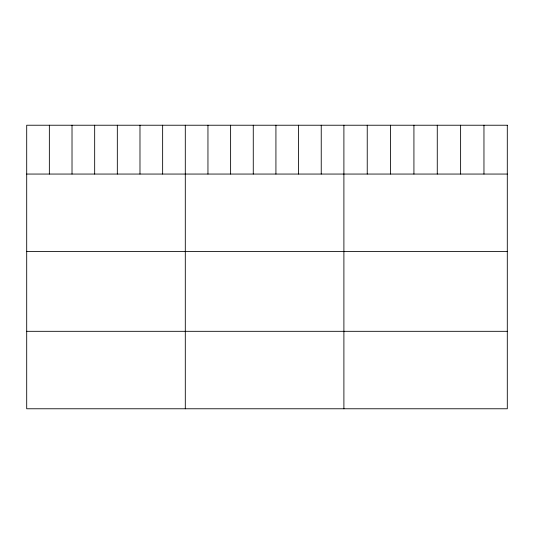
<?xml version="1.0" encoding="UTF-8"?>
<svg xmlns="http://www.w3.org/2000/svg" width="534" height="534" viewBox="0 0 534 534"><rect width="100%" height="100%" fill="white"/><g stroke="black" fill="none" stroke-linecap="round" stroke-linejoin="round"><path stroke-width="0.8" d="M26.7 174.057L507.3 174.057M26.7 251.514L507.3 251.514M26.7 331.314L507.3 331.314M483.958 125.23L483.958 174.057M460.615 125.23L460.615 174.057M437.273 125.23L437.273 174.057M413.923 125.23L413.923 174.057M390.581 125.23L390.581 174.057M367.238 125.23L367.238 174.057M343.896 125.23L343.896 408.77M321.241 125.23L321.241 174.057M298.579 125.23L298.579 174.057M275.924 125.23L275.924 174.057M253.27 125.23L253.27 174.057M230.615 125.23L230.615 174.057M207.953 125.23L207.953 174.057M185.298 125.23L185.298 408.77M162.643 125.23L162.643 174.057M139.981 125.23L139.981 174.057M117.326 125.23L117.326 174.057M94.672 125.23L94.672 174.057M72.017 125.23L72.017 174.057M49.355 125.23L49.355 174.057M507.3 125.23L26.7 125.23L26.7 408.77L507.3 408.77L507.3 125.23"/></g></svg>
